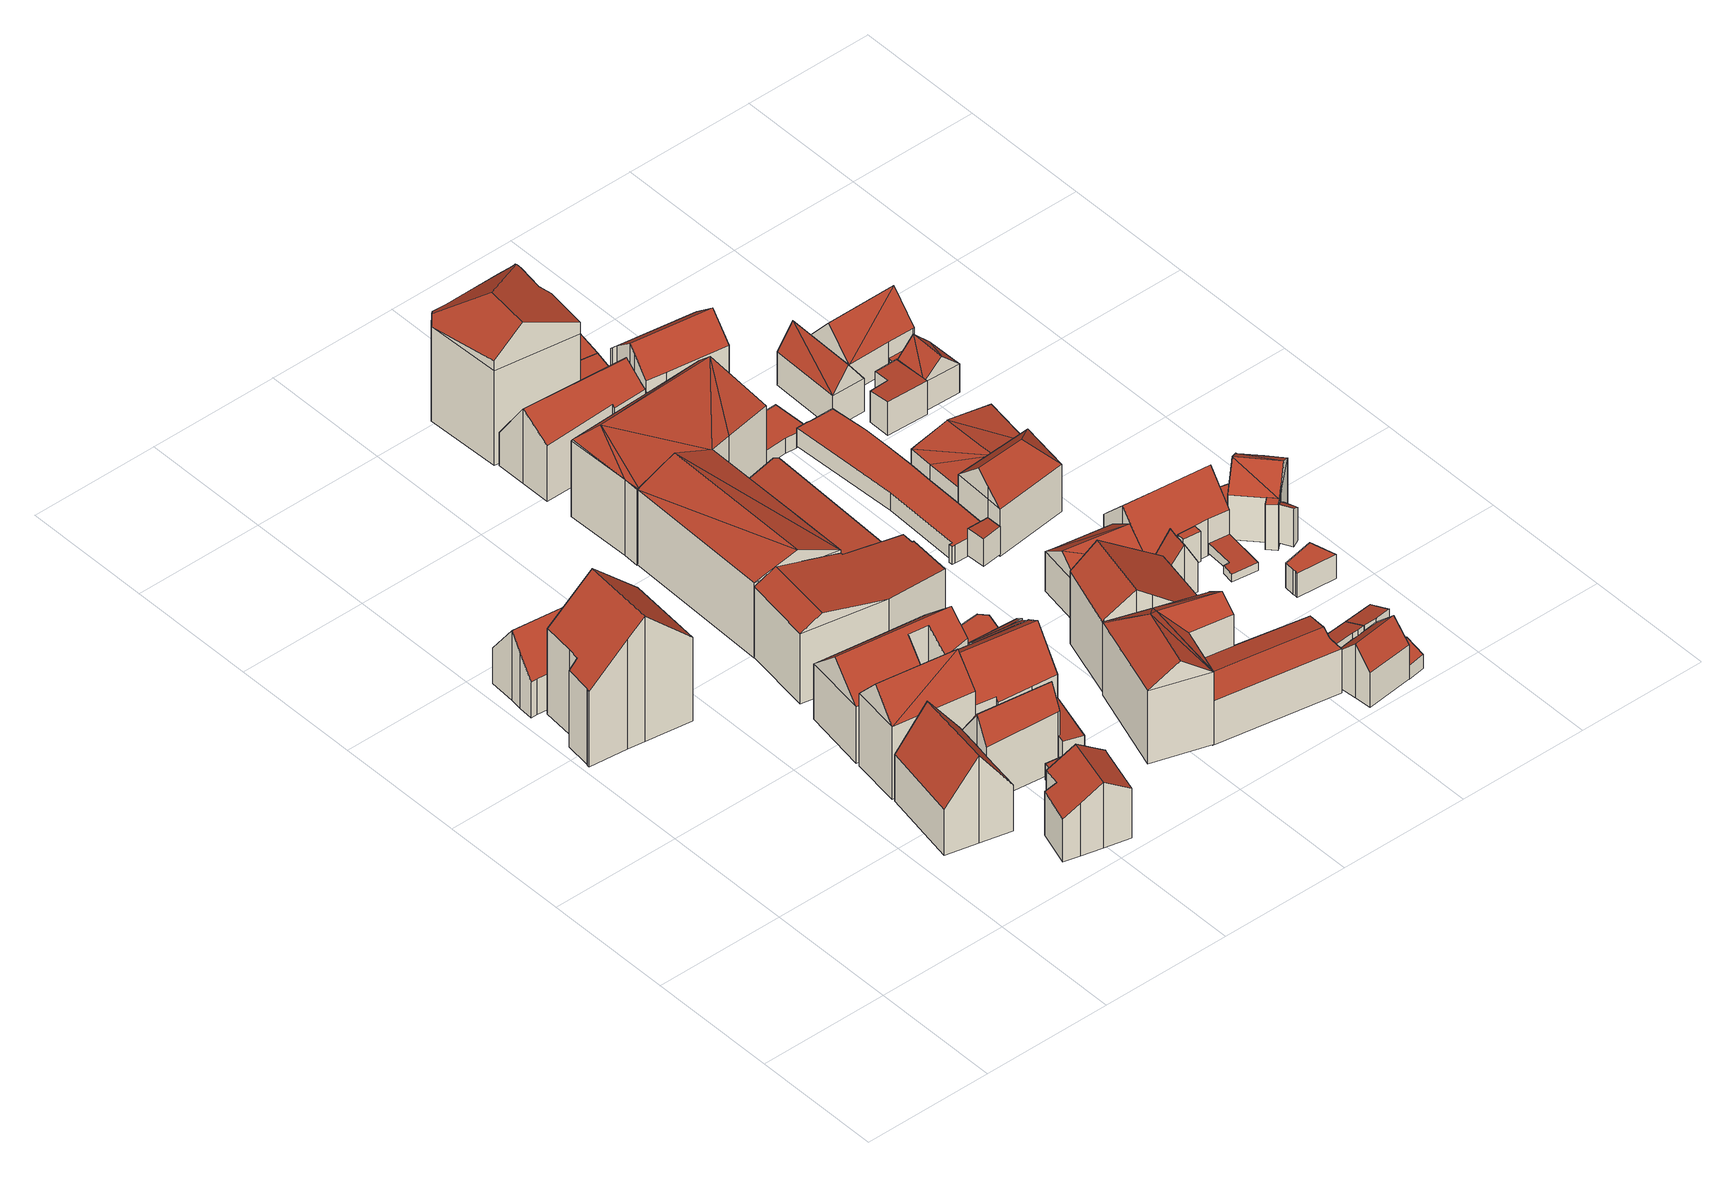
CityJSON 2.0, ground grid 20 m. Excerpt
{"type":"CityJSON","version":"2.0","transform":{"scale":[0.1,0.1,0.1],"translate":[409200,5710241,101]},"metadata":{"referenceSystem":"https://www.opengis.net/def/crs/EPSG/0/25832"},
"CityObjects":{
"building1":{"type":"Building","attributes":{"Gemeindeschluessel":"05978036","Geometrietyp2DReferenz":"3000","function":"31001_2000","roofType":"3100","measuredHeight":21.07},"geometry":[{"type":"MultiSurface","lod":"2","boundaries":[[[0,1,2,3]],[[1,4,5,2]],[[4,6,7,5]],[[6,8,9,7]],[[8,10,11,9]],[[10,12,13,11]],[[12,14,15,13]],[[14,16,17,15]],[[16,18,19,17]],[[18,20,21,19]],[[20,22,23,21]],[[22,0,3,23]],[[18,16,14,12]],[[12,10,8,6,4,1,0,22,20,18]],[[3,2,5,7,9,11,13,15,17,19,21,23]]],"semantics":{"surfaces":[{"type":"WallSurface"},{"type":"RoofSurface"},{"type":"GroundSurface"}],"values":[0,0,0,0,0,0,0,0,0,0,0,0,1,1,2]}}]},
"building2":{"type":"Building","attributes":{"Gemeindeschluessel":"05978036","Geometrietyp2DReferenz":"3000","function":"31001_2000","roofType":"3100","measuredHeight":11.84},"geometry":[{"type":"MultiSurface","lod":"2","boundaries":[[[24,25,26,27]],[[25,28,29,26]],[[28,30,31,29]],[[30,32,33,31]],[[32,34,35,33]],[[34,36,37,35]],[[36,38,39,37]],[[38,40,41,39]],[[40,42,43,41]],[[42,24,27,43]],[[38,36,34,32,30,28]],[[28,25,24,42,40,38]],[[27,26,29,31,33,35,37,39,41,43]]],"semantics":{"surfaces":[{"type":"WallSurface"},{"type":"RoofSurface"},{"type":"GroundSurface"}],"values":[0,0,0,0,0,0,0,0,0,0,1,1,2]}}]},
"building3":{"type":"Building","attributes":{"Gemeindeschluessel":"05978036","Geometrietyp2DReferenz":"3000","function":"31001_1100"},"children":["building3-1","building3-2"]},
"building3-1":{"type":"BuildingPart","attributes":{"roofType":"3100","measuredHeight":13.15},"parents":["building3"],"geometry":[{"type":"MultiSurface","lod":"2","boundaries":[[[44,45,46,47]],[[45,48,49,46]],[[48,50,51,49]],[[50,52,53,51]],[[52,54,55,53]],[[54,56,57,58,55]],[[50,48,45,44,59,60]],[[60,56,54,52,50]],[[58,61,47,46,49,51,53,55]],[[62,57,56,60]],[[61,58,57,62]],[[59,62,60]],[[44,47,61,62,59]]],"semantics":{"surfaces":[{"type":"WallSurface"},{"type":"RoofSurface"},{"type":"GroundSurface"},{"type":"ClosureSurface"}],"values":[0,0,0,0,0,0,1,1,2,0,3,0,3]}}]},
"building3-2":{"type":"BuildingPart","attributes":{"roofType":"3100","measuredHeight":14.59},"parents":["building3"],"geometry":[{"type":"MultiSurface","lod":"2","boundaries":[[[63,64,65,66]],[[64,67,68,65]],[[67,69,70,68]],[[69,71,72,70]],[[71,73,44,47,72]],[[57,63,66,58]],[[71,69,67,64]],[[64,63,57,62,59,73,71]],[[66,65,68,70,72,47,61,58]],[[59,44,73]],[[57,58,61,62]],[[62,61,47,44,59]]],"semantics":{"surfaces":[{"type":"WallSurface"},{"type":"RoofSurface"},{"type":"GroundSurface"},{"type":"ClosureSurface"}],"values":[0,0,0,0,0,0,1,1,2,0,3,3]}}]},
"building4":{"type":"Building","attributes":{"Gemeindeschluessel":"05978036","Geometrietyp2DReferenz":"3000","function":"31001_1000","roofType":"3100","measuredHeight":11},"geometry":[{"type":"MultiSurface","lod":"2","boundaries":[[[74,75,76,77]],[[75,78,79,76]],[[78,80,81,79]],[[80,82,83,81]],[[82,84,85,83]],[[84,86,87,85]],[[86,88,89,87]],[[88,90,91,89]],[[90,92,93,91]],[[92,74,77,93]],[[88,86,84,82,80]],[[80,78,75,74,92,90,88]],[[77,76,79,81,83,85,87,89,91,93]]],"semantics":{"surfaces":[{"type":"WallSurface"},{"type":"RoofSurface"},{"type":"GroundSurface"}],"values":[0,0,0,0,0,0,0,0,0,0,1,1,2]}}]},
"building5":{"type":"Building","attributes":{"Gemeindeschluessel":"05978036","Geometrietyp2DReferenz":"3000","function":"31001_1100","roofType":"5000","measuredHeight":14.15},"geometry":[{"type":"MultiSurface","lod":"2","boundaries":[[[94,95,96,97]],[[95,98,99,96]],[[98,100,101,99]],[[100,102,103,101]],[[102,104,105,103]],[[104,106,107,105]],[[106,108,109,107]],[[108,110,111,109]],[[110,94,97,111]],[[106,104,112,113,95,94,110,108]],[[112,102,100,98,113]],[[104,102,112]],[[98,95,113]],[[97,96,99,101,103,105,107,109,111]]],"semantics":{"surfaces":[{"type":"WallSurface"},{"type":"RoofSurface"},{"type":"GroundSurface"}],"values":[0,0,0,0,0,0,0,0,0,1,1,0,0,2]}}]},
"building6":{"type":"Building","attributes":{"Gemeindeschluessel":"05978036","Geometrietyp2DReferenz":"3000","function":"31001_1100"},"children":["building6-1","building6-2","building6-3","building6-4"]},
"building6-1":{"type":"BuildingPart","attributes":{"roofType":"3100","measuredHeight":16.57},"parents":["building6"],"geometry":[{"type":"MultiSurface","lod":"2","boundaries":[[[114,115,116,117,118]],[[115,119,120,116]],[[119,121,122,120]],[[119,115,123]],[[115,124,123]],[[124,115,114]],[[121,123,124,125]],[[123,121,119]],[[117,116,120,122,126]],[[118,127,114]],[[117,126,128,127,118]],[[126,122,121,128]],[[125,124,114,127,129]],[[128,129,127]],[[121,125,129,128]]],"semantics":{"surfaces":[{"type":"WallSurface"},{"type":"RoofSurface"},{"type":"GroundSurface"},{"type":"ClosureSurface"}],"values":[0,0,0,0,1,1,1,1,2,0,3,3,0,3,3]}}]},
"building6-2":{"type":"BuildingPart","attributes":{"roofType":"2100","measuredHeight":11.93},"parents":["building6"],"geometry":[{"type":"MultiSurface","lod":"2","boundaries":[[[130,131,132,133]],[[131,134,135,136,132]],[[137,138,139,140]],[[138,137,141,134,131,130]],[[133,132,136,140,139]],[[141,135,134]],[[137,140,136,135,141]],[[133,139,138,130]]],"semantics":{"surfaces":[{"type":"WallSurface"},{"type":"RoofSurface"},{"type":"GroundSurface"},{"type":"ClosureSurface"}],"values":[0,0,0,1,2,0,3,3]}}]},
"building6-3":{"type":"BuildingPart","attributes":{"roofType":"3100","measuredHeight":14.18},"parents":["building6"],"geometry":[{"type":"MultiSurface","lod":"2","boundaries":[[[142,143,144,145]],[[143,130,133,144]],[[146,147,148,139,138]],[[147,149,150,148]],[[149,151,152,150]],[[151,153,154,152]],[[153,155,156,154]],[[155,118,117,156]],[[157,158,159,122,121]],[[158,142,145,159]],[[129,127,118,155,153,151,149,147]],[[147,146,130,143,142,158,157,125,129]],[[145,144,133,139,148,150,152,154,156,117,126,122,159]],[[138,130,146]],[[138,139,133,130]],[[126,117,118,127,128]],[[128,127,129]],[[157,121,125]],[[126,128,121,122]],[[121,128,129,125]]],"semantics":{"surfaces":[{"type":"WallSurface"},{"type":"RoofSurface"},{"type":"GroundSurface"},{"type":"ClosureSurface"}],"values":[0,0,0,0,0,0,0,0,0,0,1,1,2,0,3,3,3,0,3,3]}}]},
"building6-4":{"type":"BuildingPart","attributes":{"roofType":"2100","measuredHeight":10.78},"parents":["building6"],"geometry":[{"type":"MultiSurface","lod":"2","boundaries":[[[135,160,161,136]],[[160,162,163,161]],[[162,164,137,140,163]],[[164,162,160,135,141]],[[136,161,163,140]],[[141,137,164]],[[136,140,137,141,135]]],"semantics":{"surfaces":[{"type":"WallSurface"},{"type":"RoofSurface"},{"type":"GroundSurface"},{"type":"ClosureSurface"}],"values":[0,0,0,1,2,0,3]}}]},
"building7":{"type":"Building","attributes":{"Gemeindeschluessel":"05978036","Geometrietyp2DReferenz":"3000","function":"31001_2460","roofType":"2100","measuredHeight":3.26},"geometry":[{"type":"MultiSurface","lod":"2","boundaries":[[[165,166,167,168]],[[166,169,170,167]],[[169,171,172,170]],[[171,173,174,172]],[[173,165,168,174]],[[173,171,169,166,165]],[[168,167,170,172,174]]],"semantics":{"surfaces":[{"type":"WallSurface"},{"type":"RoofSurface"},{"type":"GroundSurface"}],"values":[0,0,0,0,0,1,2]}}]},
"building8":{"type":"Building","attributes":{"Gemeindeschluessel":"05978036","Geometrietyp2DReferenz":"3000","function":"31001_2000","roofType":"2100","measuredHeight":5.42},"geometry":[{"type":"MultiSurface","lod":"2","boundaries":[[[175,176,177,178]],[[176,179,180,177]],[[179,181,182,180]],[[181,183,184,182]],[[183,185,186,184]],[[185,187,188,186]],[[187,189,190,188]],[[189,175,178,190]],[[189,187,185,183,181,179,176,175]],[[178,177,180,182,184,186,188,190]]],"semantics":{"surfaces":[{"type":"WallSurface"},{"type":"RoofSurface"},{"type":"GroundSurface"}],"values":[0,0,0,0,0,0,0,0,1,2]}}]},
"building9":{"type":"Building","attributes":{"Gemeindeschluessel":"05978036","Geometrietyp2DReferenz":"3000","function":"31001_1100","roofType":"5000","measuredHeight":13.87},"geometry":[{"type":"MultiSurface","lod":"2","boundaries":[[[191,192,193,194]],[[192,195,196,193]],[[195,197,198,196]],[[197,199,200,198]],[[199,201,202,200]],[[201,203,204,202]],[[203,205,206,204]],[[205,207,208,206]],[[207,191,194,208]],[[209,210,192,191]],[[201,199,197,195,210,209,207,205,203]],[[195,192,210]],[[191,207,209]],[[194,193,196,198,200,202,204,206,208]]],"semantics":{"surfaces":[{"type":"WallSurface"},{"type":"RoofSurface"},{"type":"GroundSurface"}],"values":[0,0,0,0,0,0,0,0,0,1,1,0,0,2]}}]},
"building10":{"type":"Building","attributes":{"Gemeindeschluessel":"05978036","Geometrietyp2DReferenz":"3000","function":"31001_1100"},"children":["building10-1","building10-2","building10-3"]},
"building10-1":{"type":"BuildingPart","attributes":{"roofType":"2100","measuredHeight":4.37},"parents":["building10"],"geometry":[{"type":"MultiSurface","lod":"2","boundaries":[[[211,212,213,214]],[[212,215,216,213]],[[215,217,218,216]],[[217,219,220,218]],[[219,217,215,212,211]],[[214,213,216,218,220]],[[211,214,220,219]]],"semantics":{"surfaces":[{"type":"WallSurface"},{"type":"RoofSurface"},{"type":"GroundSurface"},{"type":"ClosureSurface"}],"values":[0,0,0,0,1,2,3]}}]},
"building10-2":{"type":"BuildingPart","attributes":{"roofType":"1000","measuredHeight":3.88},"parents":["building10"],"geometry":[{"type":"MultiSurface","lod":"2","boundaries":[[[221,222,223,224]],[[225,226,227,228]],[[226,229,230,227]],[[229,231,232,230]],[[231,233,234,232]],[[233,235,236,234]],[[235,237,238,236]],[[237,221,224,238]],[[237,235,233,231,229,226,225,222,221]],[[224,223,228,227,230,232,234,236,238]],[[228,223,222,225]]],"semantics":{"surfaces":[{"type":"WallSurface"},{"type":"RoofSurface"},{"type":"GroundSurface"},{"type":"ClosureSurface"}],"values":[0,0,0,0,0,0,0,0,1,2,3]}}]},
"building10-3":{"type":"BuildingPart","attributes":{"roofType":"3100","measuredHeight":15.44},"parents":["building10"],"geometry":[{"type":"MultiSurface","lod":"2","boundaries":[[[239,240,225,228,241]],[[242,243,211,214,223,222]],[[244,245,246,220,219]],[[245,239,241,246]],[[247,248,239]],[[239,245,247]],[[244,243,242,240,248]],[[248,247,244]],[[239,248,240]],[[244,247,245]],[[241,228,223,214,220,246]],[[222,225,240,242]],[[222,223,228,225]],[[219,211,243,244]],[[219,220,214,211]]],"semantics":{"surfaces":[{"type":"WallSurface"},{"type":"RoofSurface"},{"type":"GroundSurface"},{"type":"ClosureSurface"}],"values":[0,0,0,0,1,1,1,1,0,0,2,0,3,0,3]}}]},
"building11":{"type":"Building","attributes":{"Gemeindeschluessel":"05978036","Geometrietyp2DReferenz":"3000","function":"31001_2460","roofType":"1000","measuredHeight":3.6},"geometry":[{"type":"MultiSurface","lod":"2","boundaries":[[[249,250,251,252]],[[250,253,254,251]],[[253,255,256,254]],[[255,257,258,256]],[[257,259,260,258]],[[259,249,252,260]],[[259,257,255,253,250,249]],[[252,251,254,256,258,260]]],"semantics":{"surfaces":[{"type":"WallSurface"},{"type":"RoofSurface"},{"type":"GroundSurface"}],"values":[0,0,0,0,0,0,1,2]}}]},
"building12":{"type":"Building","attributes":{"Gemeindeschluessel":"05978036","Geometrietyp2DReferenz":"3000","function":"31001_2000","roofType":"5000","measuredHeight":15.67},"geometry":[{"type":"MultiSurface","lod":"2","boundaries":[[[261,262,263,264]],[[262,265,266,263]],[[265,267,268,266]],[[267,269,270,268]],[[269,271,272,270]],[[271,273,274,272]],[[273,275,276,274]],[[275,277,278,276]],[[277,279,280,278]],[[279,261,264,280]],[[281,273,271]],[[281,275,273]],[[282,275,281]],[[283,275,282]],[[271,269,284,281]],[[284,267,265]],[[284,265,262]],[[284,262,281]],[[262,282,281]],[[261,282,262]],[[282,261,285]],[[285,261,279]],[[279,277,283,282,285]],[[275,283,277]],[[267,284,269]],[[264,263,266,268,270,272,274,276,278,280]]],"semantics":{"surfaces":[{"type":"WallSurface"},{"type":"RoofSurface"},{"type":"GroundSurface"}],"values":[0,0,0,0,0,0,0,0,0,0,1,1,1,1,1,1,1,1,1,1,1,1,1,0,0,2]}}]},
"building13":{"type":"Building","attributes":{"Gemeindeschluessel":"05978036","Geometrietyp2DReferenz":"3000","function":"31001_1100","roofType":"5000","measuredHeight":14.6},"geometry":[{"type":"MultiSurface","lod":"2","boundaries":[[[286,287,288,289]],[[287,290,291,288]],[[290,292,293,291]],[[292,294,295,293]],[[294,296,297,295]],[[296,298,299,297]],[[298,286,289,299]],[[300,298,301]],[[298,300,302]],[[301,298,296]],[[303,292,290]],[[303,294,292]],[[300,294,303]],[[294,300,301]],[[287,300,303]],[[287,302,300]],[[302,287,286]],[[296,294,301]],[[286,298,302]],[[290,287,303]],[[289,288,291,293,295,297,299]]],"semantics":{"surfaces":[{"type":"WallSurface"},{"type":"RoofSurface"},{"type":"GroundSurface"}],"values":[0,0,0,0,0,0,0,1,1,1,1,1,1,1,1,1,1,0,0,0,2]}}]},
"building14":{"type":"Building","attributes":{"Gemeindeschluessel":"05978036","Geometrietyp2DReferenz":"3000","function":"31001_1100"},"children":["building14-1","building14-2"]},
"building14-1":{"type":"BuildingPart","attributes":{"roofType":"2100","measuredHeight":5.41},"parents":["building14"],"geometry":[{"type":"MultiSurface","lod":"2","boundaries":[[[304,305,306,307]],[[305,308,309,306]],[[310,304,307,311]],[[310,312,308,305,304]],[[307,306,309,313,311]],[[310,311,313,312]],[[312,313,309,308]]],"semantics":{"surfaces":[{"type":"WallSurface"},{"type":"RoofSurface"},{"type":"GroundSurface"},{"type":"ClosureSurface"}],"values":[0,0,0,1,2,3,3]}}]},
"building14-2":{"type":"BuildingPart","attributes":{"roofType":"3100","measuredHeight":12.46},"parents":["building14"],"geometry":[{"type":"MultiSurface","lod":"2","boundaries":[[[314,315,316,317]],[[315,318,319,316]],[[318,320,321,319]],[[320,322,323,321]],[[322,324,325,323]],[[324,326,310,311,325]],[[327,328,329,309,308]],[[328,314,317,329]],[[330,326,324,322,320]],[[320,318,315,314,328,327,330]],[[317,316,319,321,323,325,311,313,309,329]],[[312,310,326,330]],[[313,311,310,312]],[[327,308,312,330]],[[308,309,313,312]]],"semantics":{"surfaces":[{"type":"WallSurface"},{"type":"RoofSurface"},{"type":"GroundSurface"},{"type":"ClosureSurface"}],"values":[0,0,0,0,0,0,0,0,1,1,2,0,3,0,3]}}]},
"building15":{"type":"Building","attributes":{"Gemeindeschluessel":"05978036","Geometrietyp2DReferenz":"3000","function":"31001_2460","roofType":"2100","measuredHeight":3.56},"geometry":[{"type":"MultiSurface","lod":"2","boundaries":[[[331,221,332,333]],[[221,237,334,332]],[[237,235,335,334]],[[235,233,336,335]],[[233,337,338,336]],[[337,339,340,338]],[[339,341,342,340]],[[341,343,344,342]],[[343,331,333,344]],[[343,341,339,337,233,235,237,221,331]],[[333,332,334,335,336,338,340,342,344]]],"semantics":{"surfaces":[{"type":"WallSurface"},{"type":"RoofSurface"},{"type":"GroundSurface"}],"values":[0,0,0,0,0,0,0,0,0,1,2]}}]},
"building16":{"type":"Building","attributes":{"Gemeindeschluessel":"05978036","Geometrietyp2DReferenz":"3000","function":"31001_1000","roofType":"3100","measuredHeight":15.58},"geometry":[{"type":"MultiSurface","lod":"2","boundaries":[[[345,346,347,348]],[[346,349,350,347]],[[349,351,352,350]],[[351,353,354,352]],[[353,355,356,354]],[[355,357,358,356]],[[357,279,359,358]],[[279,360,361,359]],[[360,362,363,361]],[[362,364,365,363]],[[364,366,367,365]],[[366,368,369,367]],[[368,345,348,369]],[[364,362,360,279,357,355]],[[355,353,351,349,346,345,368,366,364]],[[348,347,350,352,354,356,358,359,361,363,365,367,369]]],"semantics":{"surfaces":[{"type":"WallSurface"},{"type":"RoofSurface"},{"type":"GroundSurface"}],"values":[0,0,0,0,0,0,0,0,0,0,0,0,0,1,1,2]}}]},
"building17":{"type":"Building","attributes":{"Gemeindeschluessel":"05978036","Geometrietyp2DReferenz":"3000","function":"31001_1100"},"children":["building17-1","building17-2","building17-3"]},
"building17-1":{"type":"BuildingPart","attributes":{"roofType":"5000","measuredHeight":22.06},"parents":["building17"],"geometry":[{"type":"MultiSurface","lod":"2","boundaries":[[[370,371,372,373]],[[371,374,375,372]],[[374,376,377,375]],[[376,378,379,377]],[[378,380,381,379]],[[380,382,383,381]],[[382,384,385,386,383]],[[387,370,373,388,389]],[[390,391,392,393,394,395,396,397]],[[395,371,398,399,396]],[[400,397,396,399,401,402,403]],[[384,400,403,404]],[[404,403,402,405]],[[405,402,401,387]],[[387,401,399,398,370]],[[382,390,397,400,384]],[[374,394,393,376]],[[371,395,394,374]],[[376,393,392,378]],[[378,392,391,380]],[[380,391,390,382]],[[370,398,371]],[[373,372,375,377,379,381,383,386,406,407,388]],[[408,385,384,404]],[[408,406,386,385]],[[409,408,404,405]],[[409,407,406,408]],[[389,409,405,387]],[[389,388,407,409]]],"semantics":{"surfaces":[{"type":"WallSurface"},{"type":"RoofSurface"},{"type":"GroundSurface"},{"type":"ClosureSurface"}],"values":[0,0,0,0,0,0,0,0,1,1,1,0,0,0,0,0,0,0,0,0,0,0,2,0,3,0,3,0,3]}}]},
"building17-2":{"type":"BuildingPart","attributes":{"roofType":"1000","measuredHeight":4.54},"parents":["building17"],"geometry":[{"type":"MultiSurface","lod":"2","boundaries":[[[385,410,411,386]],[[410,412,413,411]],[[412,410,385,408,409]],[[407,406,386,411,413]],[[406,407,409,408]],[[386,406,408,385]],[[412,409,407,413]]],"semantics":{"surfaces":[{"type":"WallSurface"},{"type":"RoofSurface"},{"type":"GroundSurface"},{"type":"ClosureSurface"}],"values":[0,0,1,2,3,3,3]}}]},
"building17-3":{"type":"BuildingPart","attributes":{"roofType":"1000","measuredHeight":4.53},"parents":["building17"],"geometry":[{"type":"MultiSurface","lod":"2","boundaries":[[[414,415,416,417]],[[415,418,419,416]],[[418,389,388,419]],[[412,420,421,413]],[[420,422,423,421]],[[422,424,425,423]],[[424,426,427,425]],[[426,414,417,427]],[[426,424,422,420,412,409,389,418,415,414]],[[417,416,419,388,407,413,421,423,425,427]],[[407,388,389,409]],[[412,413,407,409]]],"semantics":{"surfaces":[{"type":"WallSurface"},{"type":"RoofSurface"},{"type":"GroundSurface"},{"type":"ClosureSurface"}],"values":[0,0,0,0,0,0,0,0,1,2,3,3]}}]},
"building18":{"type":"Building","attributes":{"Gemeindeschluessel":"05978036","Geometrietyp2DReferenz":"3000","function":"31001_2000","roofType":"3100","measuredHeight":8.4},"geometry":[{"type":"MultiSurface","lod":"2","boundaries":[[[428,429,430,431]],[[429,432,433,430]],[[432,434,435,433]],[[434,436,437,435]],[[436,438,439,437]],[[438,440,441,439]],[[440,442,443,441]],[[442,428,431,443]],[[438,436,434,432,429]],[[429,428,442,440,438]],[[431,430,433,435,437,439,441,443]]],"semantics":{"surfaces":[{"type":"WallSurface"},{"type":"RoofSurface"},{"type":"GroundSurface"}],"values":[0,0,0,0,0,0,0,0,1,1,2]}}]},
"building19":{"type":"Building","attributes":{"Gemeindeschluessel":"05978036","Geometrietyp2DReferenz":"3000","function":"31001_2000","roofType":"2100","measuredHeight":4.69},"geometry":[{"type":"MultiSurface","lod":"2","boundaries":[[[444,445,446,447]],[[445,448,449,446]],[[448,450,451,449]],[[450,444,447,451]],[[450,448,445,444]],[[447,446,449,451]]],"semantics":{"surfaces":[{"type":"WallSurface"},{"type":"RoofSurface"},{"type":"GroundSurface"}],"values":[0,0,0,0,1,2]}}]},
"building20":{"type":"Building","attributes":{"Gemeindeschluessel":"05978036","Geometrietyp2DReferenz":"3000","function":"31001_1000","roofType":"3100","measuredHeight":9.8},"geometry":[{"type":"MultiSurface","lod":"2","boundaries":[[[452,453,454,455]],[[453,456,457,454]],[[456,458,459,457]],[[458,460,461,459]],[[460,462,463,461]],[[462,464,465,463]],[[464,452,455,465]],[[466,464,462,460]],[[460,467,466]],[[453,468,466,467]],[[467,458,456,453]],[[452,468,453]],[[464,466,468,452]],[[458,467,460]],[[455,454,457,459,461,463,465]]],"semantics":{"surfaces":[{"type":"WallSurface"},{"type":"RoofSurface"},{"type":"GroundSurface"}],"values":[0,0,0,0,0,0,0,1,1,1,1,0,0,0,2]}}]},
"building21":{"type":"Building","attributes":{"Gemeindeschluessel":"05978036","Geometrietyp2DReferenz":"3000","function":"31001_1000","roofType":"2100","measuredHeight":5.59},"geometry":[{"type":"MultiSurface","lod":"2","boundaries":[[[469,470,471,472]],[[470,473,474,471]],[[473,475,476,474]],[[475,477,478,476]],[[477,479,480,478]],[[479,469,472,480]],[[479,477,475,473,470,469]],[[472,471,474,476,478,480]]],"semantics":{"surfaces":[{"type":"WallSurface"},{"type":"RoofSurface"},{"type":"GroundSurface"}],"values":[0,0,0,0,0,0,1,2]}}]},
"building22":{"type":"Building","attributes":{"Gemeindeschluessel":"05978036","Geometrietyp2DReferenz":"3000","function":"31001_2460","roofType":"1000","measuredHeight":2.51},"geometry":[{"type":"MultiSurface","lod":"2","boundaries":[[[481,482,483,484]],[[482,485,486,483]],[[485,487,488,486]],[[487,489,490,488]],[[489,491,492,490]],[[491,493,494,492]],[[493,495,496,494]],[[495,481,484,496]],[[495,493,491,489,487,485,482,481]],[[484,483,486,488,490,492,494,496]]],"semantics":{"surfaces":[{"type":"WallSurface"},{"type":"RoofSurface"},{"type":"GroundSurface"}],"values":[0,0,0,0,0,0,0,0,1,2]}}]},
"building23":{"type":"Building","attributes":{"Gemeindeschluessel":"05978036","Geometrietyp2DReferenz":"3000","function":"31001_2460","roofType":"1000","measuredHeight":2.98},"geometry":[{"type":"MultiSurface","lod":"2","boundaries":[[[497,498,499,500]],[[498,501,502,499]],[[501,503,504,502]],[[503,505,506,504]],[[505,507,508,506]],[[507,509,510,508]],[[509,511,512,510]],[[511,513,514,512]],[[513,515,516,514]],[[515,517,518,516]],[[517,519,520,518]],[[519,521,522,520]],[[521,523,524,522]],[[523,525,526,524]],[[525,527,528,526]],[[527,529,530,528]],[[529,531,532,530]],[[531,497,500,532]],[[531,529,527,525,523,521,519,517,515,513,511,509,507,505,503,501,498,497]],[[500,499,502,504,506,508,510,512,514,516,518,520,522,524,526,528,530,532]]],"semantics":{"surfaces":[{"type":"WallSurface"},{"type":"RoofSurface"},{"type":"GroundSurface"}],"values":[0,0,0,0,0,0,0,0,0,0,0,0,0,0,0,0,0,0,1,2]}}]},
"building24":{"type":"Building","attributes":{"Gemeindeschluessel":"05978036","Geometrietyp2DReferenz":"3000","function":"31001_9998"},"children":["building24-1","building24-2"]},
"building24-1":{"type":"BuildingPart","attributes":{"roofType":"2100","measuredHeight":8.8},"parents":["building24"],"geometry":[{"type":"MultiSurface","lod":"2","boundaries":[[[533,534,535,536]],[[534,537,538,535]],[[537,539,540,538]],[[539,541,542,540]],[[541,543,542]],[[543,541,539,537,534,533]],[[536,535,538,540,542]],[[533,536,542,543]]],"semantics":{"surfaces":[{"type":"WallSurface"},{"type":"RoofSurface"},{"type":"GroundSurface"},{"type":"ClosureSurface"}],"values":[0,0,0,0,0,1,2,3]}}]},
"building24-2":{"type":"BuildingPart","attributes":{"roofType":"2100","measuredHeight":8.82},"parents":["building24"],"geometry":[{"type":"MultiSurface","lod":"2","boundaries":[[[544,545,542,543]],[[544,546,547,545]],[[546,548,533,536,547]],[[548,546,544,543]],[[542,545,547,536]],[[543,533,548]],[[543,542,536,533]]],"semantics":{"surfaces":[{"type":"WallSurface"},{"type":"RoofSurface"},{"type":"GroundSurface"},{"type":"ClosureSurface"}],"values":[0,0,0,1,2,0,3]}}]},
"building25":{"type":"Building","attributes":{"Gemeindeschluessel":"05978036","Geometrietyp2DReferenz":"3000","function":"31001_1000","roofType":"3100","measuredHeight":9.13},"geometry":[{"type":"MultiSurface","lod":"2","boundaries":[[[549,550,551,552]],[[550,553,554,551]],[[553,555,556,554]],[[555,557,558,556]],[[557,559,560,558]],[[559,561,562,560]],[[561,563,564,562]],[[563,565,566,564]],[[565,549,552,566]],[[561,559,557,555]],[[555,553,550,549,565,563,561]],[[552,551,554,556,558,560,562,564,566]]],"semantics":{"surfaces":[{"type":"WallSurface"},{"type":"RoofSurface"},{"type":"GroundSurface"}],"values":[0,0,0,0,0,0,0,0,0,1,1,2]}}]},
"building26":{"type":"Building","attributes":{"Gemeindeschluessel":"05978036","Geometrietyp2DReferenz":"3000","function":"31001_9998","roofType":"2100","measuredHeight":6.05},"geometry":[{"type":"MultiSurface","lod":"2","boundaries":[[[567,568,569,570]],[[568,571,572,569]],[[571,573,574,572]],[[573,575,576,574]],[[575,577,578,576]],[[577,567,570,578]],[[577,575,573,571,568,567]],[[570,569,572,574,576,578]]],"semantics":{"surfaces":[{"type":"WallSurface"},{"type":"RoofSurface"},{"type":"GroundSurface"}],"values":[0,0,0,0,0,0,1,2]}}]},
"building27":{"type":"Building","attributes":{"Gemeindeschluessel":"05978036","Geometrietyp2DReferenz":"3000","function":"31001_1000","roofType":"3100","measuredHeight":9.33},"geometry":[{"type":"MultiSurface","lod":"2","boundaries":[[[579,580,581,582]],[[580,583,584,581]],[[583,585,586,584]],[[585,587,588,586]],[[587,589,590,588]],[[589,591,592,590]],[[591,593,594,592]],[[593,595,596,594]],[[595,597,598,596]],[[597,599,600,598]],[[599,579,582,600]],[[595,593,591,589,587,585,583]],[[583,580,579,599,597,595]],[[582,581,584,586,588,590,592,594,596,598,600]]],"semantics":{"surfaces":[{"type":"WallSurface"},{"type":"RoofSurface"},{"type":"GroundSurface"}],"values":[0,0,0,0,0,0,0,0,0,0,0,1,1,2]}}]},
"building28":{"type":"Building","attributes":{"Gemeindeschluessel":"05978036","Geometrietyp2DReferenz":"3000","function":"31001_1000","roofType":"5000","measuredHeight":11.83},"geometry":[{"type":"MultiSurface","lod":"2","boundaries":[[[601,602,603,604]],[[602,605,606,603]],[[605,607,608,606]],[[607,609,610,608]],[[609,601,604,610]],[[611,607,605]],[[612,611,605,602]],[[611,612,613,609,607]],[[601,613,612,602]],[[609,613,601]],[[604,603,606,608,610]]],"semantics":{"surfaces":[{"type":"WallSurface"},{"type":"RoofSurface"},{"type":"GroundSurface"}],"values":[0,0,0,0,0,1,1,1,0,0,2]}}]},
"building29":{"type":"Building","attributes":{"Gemeindeschluessel":"05978036","Geometrietyp2DReferenz":"3000","function":"31001_9998","roofType":"2100","measuredHeight":6.31},"geometry":[{"type":"MultiSurface","lod":"2","boundaries":[[[573,571,614,615]],[[571,616,617,614]],[[616,618,619,617]],[[618,620,621,619]],[[620,573,615,621]],[[620,618,616,571,573]],[[615,614,617,619,621]]],"semantics":{"surfaces":[{"type":"WallSurface"},{"type":"RoofSurface"},{"type":"GroundSurface"}],"values":[0,0,0,0,0,1,2]}}]},
"building30":{"type":"Building","attributes":{"Gemeindeschluessel":"05978036","Geometrietyp2DReferenz":"3000","function":"31001_9998","roofType":"3100","measuredHeight":3.87},"geometry":[{"type":"MultiSurface","lod":"2","boundaries":[[[622,623,624,625]],[[623,626,627,624]],[[626,628,629,627]],[[628,622,625,629]],[[626,623,630]],[[622,628,631]],[[623,631,630]],[[631,623,622]],[[630,628,626]],[[628,630,631]],[[625,624,627,629]]],"semantics":{"surfaces":[{"type":"WallSurface"},{"type":"RoofSurface"},{"type":"GroundSurface"}],"values":[0,0,0,0,0,0,1,1,1,1,2]}}]},
"building31":{"type":"Building","attributes":{"Gemeindeschluessel":"05978036","Geometrietyp2DReferenz":"3000","function":"31001_9998","roofType":"5000","measuredHeight":7.14},"geometry":[{"type":"MultiSurface","lod":"2","boundaries":[[[632,633,634,635]],[[633,636,637,634]],[[636,638,639,637]],[[638,640,641,639]],[[640,642,606,641]],[[642,643,603,606]],[[643,632,635,603]],[[644,642,640,645]],[[646,642,644]],[[646,644,647,633]],[[646,633,632]],[[632,643,646]],[[636,647,644,645,638]],[[633,647,636]],[[638,645,640]],[[642,646,643]],[[635,634,637,639,641,606,603]]],"semantics":{"surfaces":[{"type":"WallSurface"},{"type":"RoofSurface"},{"type":"GroundSurface"}],"values":[0,0,0,0,0,0,0,1,1,1,1,1,0,0,0,0,2]}}]},
"building32":{"type":"Building","attributes":{"Gemeindeschluessel":"05978036","Geometrietyp2DReferenz":"3000","function":"31001_1000","roofType":"1000","measuredHeight":5.09},"geometry":[{"type":"MultiSurface","lod":"2","boundaries":[[[648,649,650,651]],[[649,652,653,650]],[[652,654,655,653]],[[654,648,651,655]],[[654,652,649,648]],[[651,650,653,655]]],"semantics":{"surfaces":[{"type":"WallSurface"},{"type":"RoofSurface"},{"type":"GroundSurface"}],"values":[0,0,0,0,1,2]}}]},
"building33":{"type":"Building","attributes":{"Gemeindeschluessel":"05978036","Geometrietyp2DReferenz":"3000","function":"31001_1000","roofType":"3100","measuredHeight":10.63},"geometry":[{"type":"MultiSurface","lod":"2","boundaries":[[[649,656,657,658]],[[656,659,660,657]],[[659,661,662,660]],[[661,663,664,662]],[[663,665,666,664]],[[665,667,668,666]],[[667,669,670,668]],[[669,671,672,670]],[[671,673,674,672]],[[673,675,676,674]],[[675,677,678,676]],[[677,679,680,678]],[[679,681,682,680]],[[681,683,684,682]],[[683,649,658,684]],[[679,677,675,673,671]],[[671,669,667,665,663,661,659,656,649,683,681,679]],[[658,657,660,662,664,666,668,670,672,674,676,678,680,682,684]]],"semantics":{"surfaces":[{"type":"WallSurface"},{"type":"RoofSurface"},{"type":"GroundSurface"}],"values":[0,0,0,0,0,0,0,0,0,0,0,0,0,0,0,1,1,2]}}]},
"building34":{"type":"Building","attributes":{"Gemeindeschluessel":"05978036","Geometrietyp2DReferenz":"3000","function":"31001_1000","roofType":"3100","measuredHeight":9.23},"geometry":[{"type":"MultiSurface","lod":"2","boundaries":[[[685,686,687,688]],[[686,689,690,687]],[[689,691,692,690]],[[691,685,688,692]],[[689,686,693]],[[685,691,694]],[[685,693,686]],[[693,685,694]],[[694,689,693]],[[689,694,691]],[[688,687,690,692]]],"semantics":{"surfaces":[{"type":"WallSurface"},{"type":"RoofSurface"},{"type":"GroundSurface"}],"values":[0,0,0,0,0,0,1,1,1,1,2]}}]},
"building35":{"type":"Building","attributes":{"Gemeindeschluessel":"05978036","Geometrietyp2DReferenz":"3000","function":"31001_9998","roofType":"2100","measuredHeight":1.59},"geometry":[{"type":"MultiSurface","lod":"2","boundaries":[[[695,696,697,698]],[[696,699,700,697]],[[699,701,702,700]],[[701,703,704,702]],[[703,705,706,704]],[[705,695,698,706]],[[705,703,701,699,696,695]],[[698,697,700,702,704,706]]],"semantics":{"surfaces":[{"type":"WallSurface"},{"type":"RoofSurface"},{"type":"GroundSurface"}],"values":[0,0,0,0,0,0,1,2]}}]},
"building36":{"type":"Building","attributes":{"Gemeindeschluessel":"05978036","Geometrietyp2DReferenz":"3000","function":"31001_9998","roofType":"2100","measuredHeight":5.57},"geometry":[{"type":"MultiSurface","lod":"2","boundaries":[[[707,708,709,710]],[[708,711,712,709]],[[711,713,714,712]],[[713,715,716,714]],[[715,717,718,716]],[[717,719,720,718]],[[719,707,710,720]],[[719,717,715,713,711,708,707]],[[710,709,712,714,716,718,720]]],"semantics":{"surfaces":[{"type":"WallSurface"},{"type":"RoofSurface"},{"type":"GroundSurface"}],"values":[0,0,0,0,0,0,0,1,2]}}]},
"building37":{"type":"Building","attributes":{"Gemeindeschluessel":"05978036","Geometrietyp2DReferenz":"3000","function":"31001_1310","roofType":"1000","measuredHeight":4.12},"geometry":[{"type":"MultiSurface","lod":"2","boundaries":[[[721,722,723,724]],[[722,725,726,723]],[[725,727,728,726]],[[727,729,730,728]],[[729,731,732,730]],[[731,733,734,732]],[[733,721,724,734]],[[733,731,729,727,725,722,721]],[[724,723,726,728,730,732,734]]],"semantics":{"surfaces":[{"type":"WallSurface"},{"type":"RoofSurface"},{"type":"GroundSurface"}],"values":[0,0,0,0,0,0,0,1,2]}}]},
"building38":{"type":"Building","attributes":{"Gemeindeschluessel":"05978036","Geometrietyp2DReferenz":"3000","function":"31001_1310","roofType":"2100","measuredHeight":6.46},"geometry":[{"type":"MultiSurface","lod":"2","boundaries":[[[735,736,737,738]],[[736,739,740,737]],[[739,741,742,740]],[[741,743,744,742]],[[743,745,746,744]],[[745,735,738,746]],[[745,743,741,739,736,735]],[[738,737,740,742,744,746]]],"semantics":{"surfaces":[{"type":"WallSurface"},{"type":"RoofSurface"},{"type":"GroundSurface"}],"values":[0,0,0,0,0,0,1,2]}}]},
"building39":{"type":"Building","attributes":{"Gemeindeschluessel":"05978036","Geometrietyp2DReferenz":"3000","function":"31001_1000","roofType":"3100","measuredHeight":7.79},"geometry":[{"type":"MultiSurface","lod":"2","boundaries":[[[747,748,749,750]],[[748,751,752,749]],[[751,753,754,752]],[[753,747,750,754]],[[751,748,755]],[[747,753,756]],[[747,755,748]],[[755,747,756]],[[756,751,755]],[[751,756,753]],[[750,749,752,754]]],"semantics":{"surfaces":[{"type":"WallSurface"},{"type":"RoofSurface"},{"type":"GroundSurface"}],"values":[0,0,0,0,0,0,1,1,1,1,2]}}]},
"building40":{"type":"Building","attributes":{"Gemeindeschluessel":"05978036","Geometrietyp2DReferenz":"3000","function":"31001_2460","roofType":"1000","measuredHeight":3.13},"geometry":[{"type":"MultiSurface","lod":"2","boundaries":[[[757,758,759,760]],[[758,761,762,759]],[[761,763,764,762]],[[763,757,760,764]],[[763,761,758,757]],[[760,759,762,764]]],"semantics":{"surfaces":[{"type":"WallSurface"},{"type":"RoofSurface"},{"type":"GroundSurface"}],"values":[0,0,0,0,1,2]}}]},
"building41":{"type":"Building","attributes":{"Gemeindeschluessel":"05978036","Geometrietyp2DReferenz":"3000","function":"31001_1000","roofType":"5000","measuredHeight":9.42},"geometry":[{"type":"MultiSurface","lod":"2","boundaries":[[[765,766,767,768]],[[766,769,770,767]],[[769,771,772,770]],[[771,773,774,772]],[[773,775,776,774]],[[775,765,768,776]],[[766,765,777,778]],[[777,775,778]],[[778,775,773,771,769]],[[775,777,765]],[[766,778,769]],[[768,767,770,772,774,776]]],"semantics":{"surfaces":[{"type":"WallSurface"},{"type":"RoofSurface"},{"type":"GroundSurface"}],"values":[0,0,0,0,0,0,1,1,1,0,0,2]}}]},
"building42":{"type":"Building","attributes":{"Gemeindeschluessel":"05978036","Geometrietyp2DReferenz":"3000","function":"31001_1000"},"children":["building42-1","building42-2"]},
"building42-1":{"type":"BuildingPart","attributes":{"roofType":"3100","measuredHeight":10.34},"parents":["building42"],"geometry":[{"type":"MultiSurface","lod":"2","boundaries":[[[779,780,781,782]],[[780,783,784,781]],[[783,785,786,784]],[[785,787,788,786]],[[787,789,790,788]],[[789,791,792,790]],[[791,793,794,792]],[[793,795,796,794]],[[795,797,798,796]],[[797,799,800,798]],[[799,801,802,803,804]],[[804,805,780,779,799]],[[787,803,806,791,789]],[[787,807,804,803]],[[783,805,804,807,785]],[[785,807,787]],[[791,806,793]],[[793,806,803,802,795]],[[780,805,783]],[[795,802,801,797]],[[797,801,799]],[[782,781,784,786,788,790,792,794,796,798,800]],[[782,800,799,779]]],"semantics":{"surfaces":[{"type":"WallSurface"},{"type":"RoofSurface"},{"type":"GroundSurface"},{"type":"ClosureSurface"}],"values":[0,0,0,0,0,0,0,0,0,0,1,1,1,1,0,0,0,0,0,0,0,2,3]}}]},
"building42-2":{"type":"BuildingPart","attributes":{"roofType":"1000","measuredHeight":7.52},"parents":["building42"],"geometry":[{"type":"MultiSurface","lod":"2","boundaries":[[[808,809,810,811]],[[809,812,779,782,810]],[[813,814,815,800,799]],[[814,808,811,815]],[[814,813,812,809,808]],[[811,810,782,800,815]],[[799,779,812,813]],[[799,800,782,779]]],"semantics":{"surfaces":[{"type":"WallSurface"},{"type":"RoofSurface"},{"type":"GroundSurface"},{"type":"ClosureSurface"}],"values":[0,0,0,0,1,2,0,3]}}]},
"building43":{"type":"Building","attributes":{"Gemeindeschluessel":"05978036","Geometrietyp2DReferenz":"3000","function":"31001_1000","roofType":"1000","measuredHeight":2.17},"geometry":[{"type":"MultiSurface","lod":"2","boundaries":[[[816,817,772,774]],[[817,818,819,772]],[[818,820,821,819]],[[820,816,774,821]],[[820,818,817,816]],[[774,772,819,821]]],"semantics":{"surfaces":[{"type":"WallSurface"},{"type":"RoofSurface"},{"type":"GroundSurface"}],"values":[0,0,0,0,1,2]}}]}
},
"vertices":[
[3,570,142],[4,573,142],[4,573,15],[3,570,15],[9,613,143],[9,613,15],[23,613,156],[23,613,15],[25,630,157],[25,630,15],[30,679,158],[30,679,15],[99,671,225],[99,671,15],[168,663,158],[168,663,15],[159,547,156],[159,547,15],[88,557,225],[88,557,15],[62,561,199],[62,561,15],[3,567,141],[3,567,15],
[10,687,74],[12,710,107],[12,710,14],[10,687,14],[14,728,132],[14,728,14],[17,769,74],[17,769,14],[176,750,75],[176,750,14],[175,746,82],[175,746,14],[173,746,82],[173,746,14],[172,710,132],[172,710,14],[171,670,75],[171,670,14],[20,687,74],[20,687,14],
[344,246,88],[453,228,92],[453,228,18],[344,246,18],[457,228,92],[457,228,18],[450,190,149],[450,190,18],[445,169,116],[445,169,18],[442,169,116],[442,169,18],[333,181,112],[333,181,96],[333,181,18],[343,240,96],[338,205,149],[338,205,18],[338,205,96],
[323,119,95],[275,130,164],[275,130,18],[323,119,18],[226,141,95],[226,141,18],[248,261,96],[248,261,18],[296,253,164],[296,253,18],[344,246,96],
[346,85,93],[361,79,104],[361,79,20],[346,85,20],[367,106,103],[367,106,20],[408,96,130],[408,96,20],[449,86,103],[449,86,20],[446,78,103],[446,78,20],[425,8,104],[425,8,20],[386,17,130],[386,17,20],[354,25,108],[354,25,20],[329,31,92],[329,31,20],
[365,336,110],[261,350,110],[261,350,15],[365,336,15],[277,449,108],[277,449,15],[372,433,111],[372,433,15],[444,427,108],[444,427,15],[442,342,126],[442,342,15],[403,340,119],[403,340,15],[403,373,150],[403,373,15],[372,377,150],[372,377,15],[443,375,157],[269,399,157],
[373,249,138],[249,267,138],[249,267,16],[373,249,16],[373,249,114],[260,343,138],[260,343,16],[381,325,138],[381,325,16],[255,305,182],[377,287,182],[380,317,147],[379,303,16],[377,278,138],[379,303,138],[379,303,158],
[434,322,136],[436,332,129],[436,332,16],[434,322,16],[445,331,128],[445,331,124],[445,331,16],[520,327,122],[515,309,136],[515,309,16],[520,327,16],[496,328,124],
[382,331,135],[386,330,136],[386,330,16],[382,331,16],[515,309,137],[507,282,158],[507,282,16],[492,227,112],[492,227,16],[454,232,111],[454,232,16],[403,239,109],[403,239,16],[404,244,114],[404,244,16],[381,325,141],[382,329,137],[382,329,16],
[446,352,107],[446,352,16],[523,341,113],[523,341,16],[520,327,124],
[407,130,49],[415,163,49],[415,163,22],[407,130,22],[439,157,52],[439,157,22],[469,149,55],[469,149,22],[459,118,55],[459,118,22],
[453,228,77],[454,232,77],[454,232,23],[453,228,23],[492,227,73],[492,227,23],[469,149,74],[469,149,23],[439,157,76],[439,157,23],[442,169,77],[442,169,23],[445,169,76],[445,169,23],[457,228,77],[457,228,23],
[284,483,132],[299,589,132],[299,589,14],[284,483,14],[423,564,134],[423,564,14],[423,561,134],[423,561,14],[520,555,115],[520,555,14],[519,537,115],[519,537,14],[522,537,115],[522,537,14],[517,471,114],[517,471,14],[411,458,134],[411,458,14],[315,477,153],[330,583,153],
[424,602,51],[450,602,51],[450,602,13],[424,602,13],[450,560,56],[450,560,13],[423,561,56],[423,561,13],[423,564,56],[423,564,13],
[479,647,51],[425,649,51],[425,649,13],[479,647,13],[428,817,51],[462,823,51],[462,823,13],[428,817,13],[466,805,51],[466,805,13],[473,792,51],[473,792,13],[487,791,51],[487,791,13],[490,791,51],[490,791,13],[482,647,51],[482,647,13],
[306,821,139],[428,817,139],[306,821,13],[425,649,139],[424,602,139],[423,564,139],[299,589,139],[299,589,13],[361,576,167],[367,819,167],
[446,352,55],[444,352,55],[444,352,19],[446,352,19],[447,423,55],[447,423,19],[535,430,55],[535,430,19],[545,419,55],[545,419,19],[523,341,55],[523,341,19],
[582,240,141],[645,219,141],[645,219,19],[582,240,19],[717,196,141],[717,196,19],[720,195,141],[720,195,19],[714,142,141],[714,142,19],[648,153,141],[648,153,19],[623,79,141],[623,79,19],[622,76,141],[622,76,19],[535,103,141],[535,103,19],[579,240,141],[579,240,19],[626,190,166],[609,182,176],[579,90,175],[717,168,161],[579,239,141],
[305,947,138],[529,957,138],[529,957,11],[305,947,11],[535,835,138],[535,835,11],[462,823,138],[462,823,11],[428,817,138],[428,817,11],[306,821,138],[306,821,11],[307,846,138],[307,846,11],[339,929,157],[309,821,137],[305,944,143],[530,937,157],
[497,1038,60],[495,996,63],[495,996,9],[497,1038,9],[464,995,63],[464,995,9],[466,1036,60],[466,1036,9],[466,1025,61],[466,1025,9],
[412,987,105],[413,991,108],[413,991,9],[412,987,9],[303,991,102],[303,991,9],[303,1037,134],[303,1037,9],[303,1083,64],[303,1083,9],[468,1058,82],[468,1058,9],[466,1036,116],[464,995,113],[464,986,107],[464,986,9],[466,1025,134],
[478,591,51],[479,647,19],[478,591,19],[482,647,19],[490,791,19],[487,791,19],[489,819,51],[489,819,19],[539,826,54],[539,826,19],[544,821,55],[544,821,19],[534,587,55],[534,587,19],
[734,245,103],[723,194,103],[723,194,24],[734,245,24],[720,195,104],[720,195,24],[717,196,107],[717,196,24],[645,219,163],[645,219,24],[624,226,179],[624,226,24],[582,240,144],[582,240,24],[579,240,24],[610,337,146],[610,337,24],[611,337,147],[611,337,24],[650,331,179],[650,331,24],[746,315,107],[746,315,24],[744,303,107],[744,303,24],
[300,1089,165],[297,1206,165],[297,1206,6],[300,1089,6],[315,1225,165],[315,1225,6],[336,1222,165],[336,1222,6],[416,1214,165],[416,1214,6],[438,1211,165],[438,1211,6],[442,1211,165],[442,1211,6],[440,1197,165],[440,1197,51],[440,1197,6],[429,1071,165],[429,1071,6],[429,1071,51],[442,1211,183],[438,1211,182],[416,1214,179],[336,1222,169],[315,1225,167],[306,1216,174],[351,1152,226],[441,1207,185],[300,1089,182],[343,1083,226],[440,1197,186],[429,1071,184],[439,1138,183],[433,1155,187],[433,1155,165],[439,1138,165],[433,1155,6],[439,1138,6],[433,1155,51],[439,1138,51],
[518,1184,51],[518,1184,6],[507,1127,51],[507,1127,6],
[493,1063,51],[493,1062,51],[493,1062,6],[493,1063,6],[467,1065,51],[467,1065,6],[504,1114,51],[504,1114,6],[496,1076,51],[496,1076,6],[504,1074,51],[504,1074,6],[501,1061,51],[501,1061,6],
[623,79,89],[636,116,99],[636,116,15],[623,79,15],[648,153,89],[648,153,15],[714,142,89],[714,142,15],[824,121,89],[824,121,15],[815,85,99],[815,85,15],[810,68,95],[810,68,15],[812,47,89],[812,47,15],
[661,554,63],[660,529,65],[660,529,18],[661,554,18],[629,525,65],[629,525,18],[628,555,63],[628,555,18],
[742,342,84],[741,339,84],[741,339,18],[742,342,18],[724,342,84],[724,342,18],[643,357,84],[643,357,18],[657,439,84],[657,439,18],[667,437,84],[667,437,18],[756,423,84],[756,423,18],[748,381,116],[650,398,116],[742,342,86],
[740,320,73],[720,325,73],[720,325,25],[740,320,25],[724,342,79],[724,342,25],[741,339,80],[741,339,25],[742,342,81],[742,342,25],[744,340,80],[744,340,25],
[587,858,38],[542,856,38],[542,856,13],[587,858,13],[534,856,38],[534,856,13],[532,913,38],[532,913,13],[621,915,38],[621,915,13],[623,857,38],[623,857,13],[607,857,38],[607,857,13],[605,857,38],[605,857,13],
[605,857,46],[607,857,46],[607,857,16],[605,857,16],[623,857,46],[623,857,16],[627,856,46],[627,856,16],[661,855,46],[661,855,16],[664,855,46],[664,855,16],[669,798,46],[669,798,16],[669,752,46],[669,752,16],[668,709,46],[668,709,16],[666,671,46],[666,671,16],[664,614,46],[664,614,16],[661,554,46],[661,554,16],[628,555,46],[628,555,16],[608,556,46],[608,556,16],[603,556,46],[603,556,16],[603,562,46],[603,562,16],[608,562,46],[608,562,16],[613,685,46],[613,685,16],
[777,309,111],[749,313,75],[749,313,24],[777,309,24],[755,346,74],[755,346,24],[784,344,112],[784,344,24],[780,326,111],[780,326,24],[780,326,112],
[799,322,75],[799,322,24],[796,305,75],[796,305,24],[777,309,112],
[863,74,64],[874,75,65],[874,75,7],[863,74,7],[894,74,69],[894,74,7],[897,44,98],[897,44,7],[900,18,64],[900,18,7],[827,9,65],[827,9,7],[825,35,98],[825,35,7],[822,71,62],[822,71,7],[854,74,64],[854,74,7],
[822,71,74],[824,102,63],[824,102,13],[822,71,13],[870,106,63],[870,106,13],[874,75,74],[874,75,13],[863,74,74],[863,74,13],[854,74,74],[854,74,13],
[506,1032,67],[510,1059,92],[510,1059,9],[506,1032,9],[512,1070,102],[512,1070,9],[518,1103,72],[518,1103,9],[512,1104,72],[512,1104,9],[513,1109,67],[513,1109,9],[518,1108,67],[518,1108,9],[641,1090,68],[641,1090,9],[635,1052,102],[635,1052,9],[629,1014,68],[629,1014,9],[536,1027,67],[536,1027,9],
[661,554,94],[664,614,94],[664,614,15],[661,554,15],[788,622,94],[788,622,15],[775,542,94],[775,542,15],[660,529,94],[660,529,15],[740,579,132],[662,572,134],[661,554,117],
[870,106,12],[874,75,12],[915,110,63],[915,110,12],[918,77,75],[918,77,12],[894,74,75],[894,74,12],
[894,74,9],[918,77,10],[918,77,6],[894,74,6],[927,22,30],[927,22,6],[900,18,29],[900,18,6],[923,49,44],[897,46,44],
[666,671,72],[668,709,72],[668,709,15],[666,671,15],[727,708,72],[727,708,15],[789,707,72],[789,707,15],[801,707,72],[801,707,15],[788,622,72],[664,614,72],[728,708,87],[789,707,75],[727,618,87],[727,708,86],
[813,363,73],[840,361,73],[840,361,22],[813,363,22],[839,348,73],[839,348,22],[812,351,73],[812,351,22],
[813,363,72],[813,363,12],[840,361,12],[806,363,72],[806,363,12],[799,322,27],[799,322,12],[780,326,29],[780,326,12],[784,344,48],[784,344,12],[755,346,48],[755,346,12],[759,370,73],[759,370,12],[763,411,118],[763,411,12],[767,452,74],[767,452,12],[773,452,74],[773,452,12],[903,438,73],[903,438,12],[898,397,118],[898,397,12],[893,355,73],[893,355,12],[861,359,74],[861,359,12],
[664,855,67],[667,965,67],[667,965,12],[664,855,12],[719,964,67],[719,964,12],[716,854,67],[716,854,12],[693,965,105],[690,854,105],
[846,297,30],[849,316,31],[849,316,17],[846,297,17],[858,315,31],[858,315,17],[861,359,33],[861,359,17],[893,355,33],[893,355,17],[886,292,30],[886,292,17],
[770,795,71],[706,797,71],[706,797,15],[770,795,15],[706,831,67],[706,831,15],[736,832,67],[736,832,15],[737,857,65],[737,857,15],[773,857,65],[773,857,15],[771,802,70],[771,802,15],
[955,221,51],[894,226,51],[894,226,10],[955,221,10],[895,231,51],[895,231,10],[894,234,51],[894,234,10],[896,250,51],[896,250,10],[945,260,51],[945,260,10],[946,255,51],[946,255,10],
[950,297,81],[941,315,81],[941,315,16],[950,297,16],[947,320,76],[947,320,16],[954,327,70],[954,327,16],[957,324,70],[957,324,16],[962,303,72],[962,303,16],
[771,802,62],[773,857,62],[773,857,14],[771,802,14],[829,857,62],[829,857,14],[829,800,62],[829,800,14],[801,857,91],[800,801,91],
[909,375,41],[904,380,41],[904,380,10],[909,375,10],[910,430,41],[910,430,10],[960,419,41],[960,419,10],
[723,966,62],[832,966,62],[832,966,13],[723,966,13],[832,890,62],[832,890,13],[830,890,62],[830,890,13],[790,891,62],[790,891,13],[723,891,62],[723,891,13],[723,930,107],[832,930,107],
[936,333,83],[903,370,83],[903,370,8],[936,333,8],[909,375,83],[909,375,8],[960,419,83],[960,419,8],[964,422,83],[964,422,8],[987,396,83],[987,396,8],[1007,373,83],[1007,373,8],[1006,372,83],[1006,372,8],[958,330,83],[958,330,8],[954,327,83],[954,327,8],[947,320,83],[947,320,8],[954,327,90],[958,330,94],[977,347,112],[934,396,112],[909,375,89],[1006,372,84],[960,419,88],
[937,312,84],[926,324,84],[926,324,8],[937,312,8],[936,333,84],[947,320,84],[941,315,84],[941,315,8],
[790,891,35],[830,890,35],[829,866,35],[829,866,13],[787,867,35],[787,867,13]
]}
